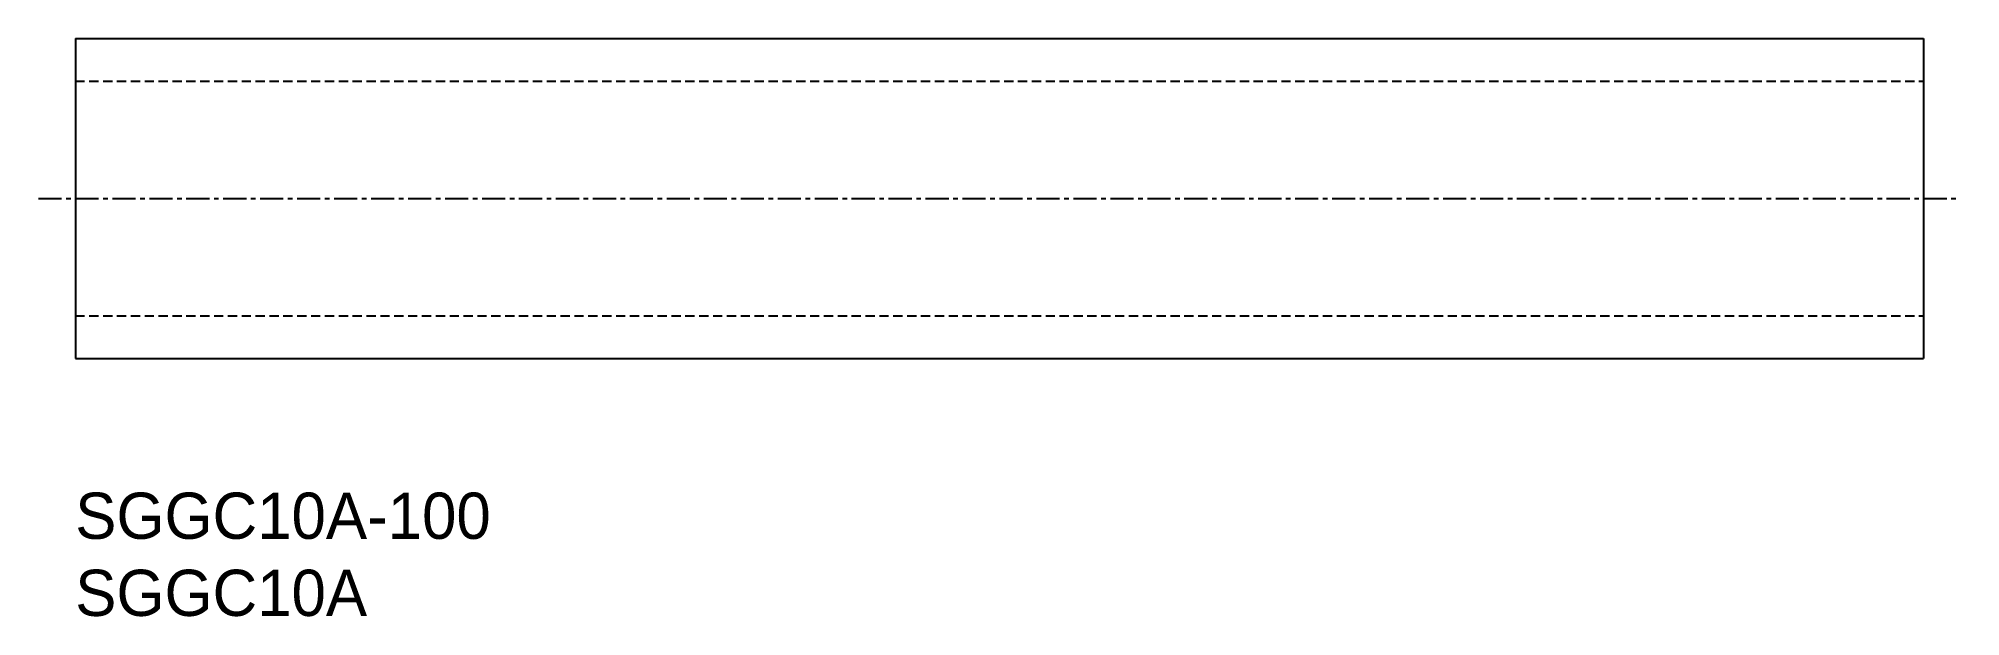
# Model space of a CAD drawing. Extents: x 48 to 152, y 186 to 218.
import ezdxf

# ---------------------------------------------------------------- set-up
doc = ezdxf.new("R2010")
doc.units = 0
doc.linetypes.add('CENTER', pattern=[2, 1.25, -0.25, 0.25, -0.25])
doc.linetypes.add('DASHED', pattern=[0.75, 0.5, -0.25])
doc.layers.get('0').update_dxf_attribs({"linetype": 'CONTINUOUS'})
doc.layers.add('CENTER', color=1, linetype='CENTER')

msp = doc.modelspace()

# ---------------------------------------------------------------- linework, layer by layer
for p, q in [((50.16, 217.68), (50.16, 200.38)), ((50.16, 217.68), (150.16, 217.68)), ((150.16, 217.68), (150.16, 200.38)), ((50.16, 200.38), (150.16, 200.38))]:
    msp.add_line(p, q)
at = {"color": 3, "linetype": 'DASHED'}
for p, q in [((50.16, 215.38), (150.16, 215.38)), ((50.16, 202.68), (150.16, 202.68))]:
    msp.add_line(p, q, dxfattribs=at)
at = {"layer": 'CENTER', "color": 1, "linetype": 'CENTER'}
msp.add_line((48.16, 209.03), (152.16, 209.03), dxfattribs=at)

# ---------------------------------------------------------------- texts
at = {"color": 7}
for s, p in [('SGGC10A-100', (50.15, 190.62)), ('SGGC10A', (50.15, 186.45))]:
    msp.add_text(s, height=2.5, dxfattribs=at).set_placement(p)

doc.saveas('drawing.dxf')
